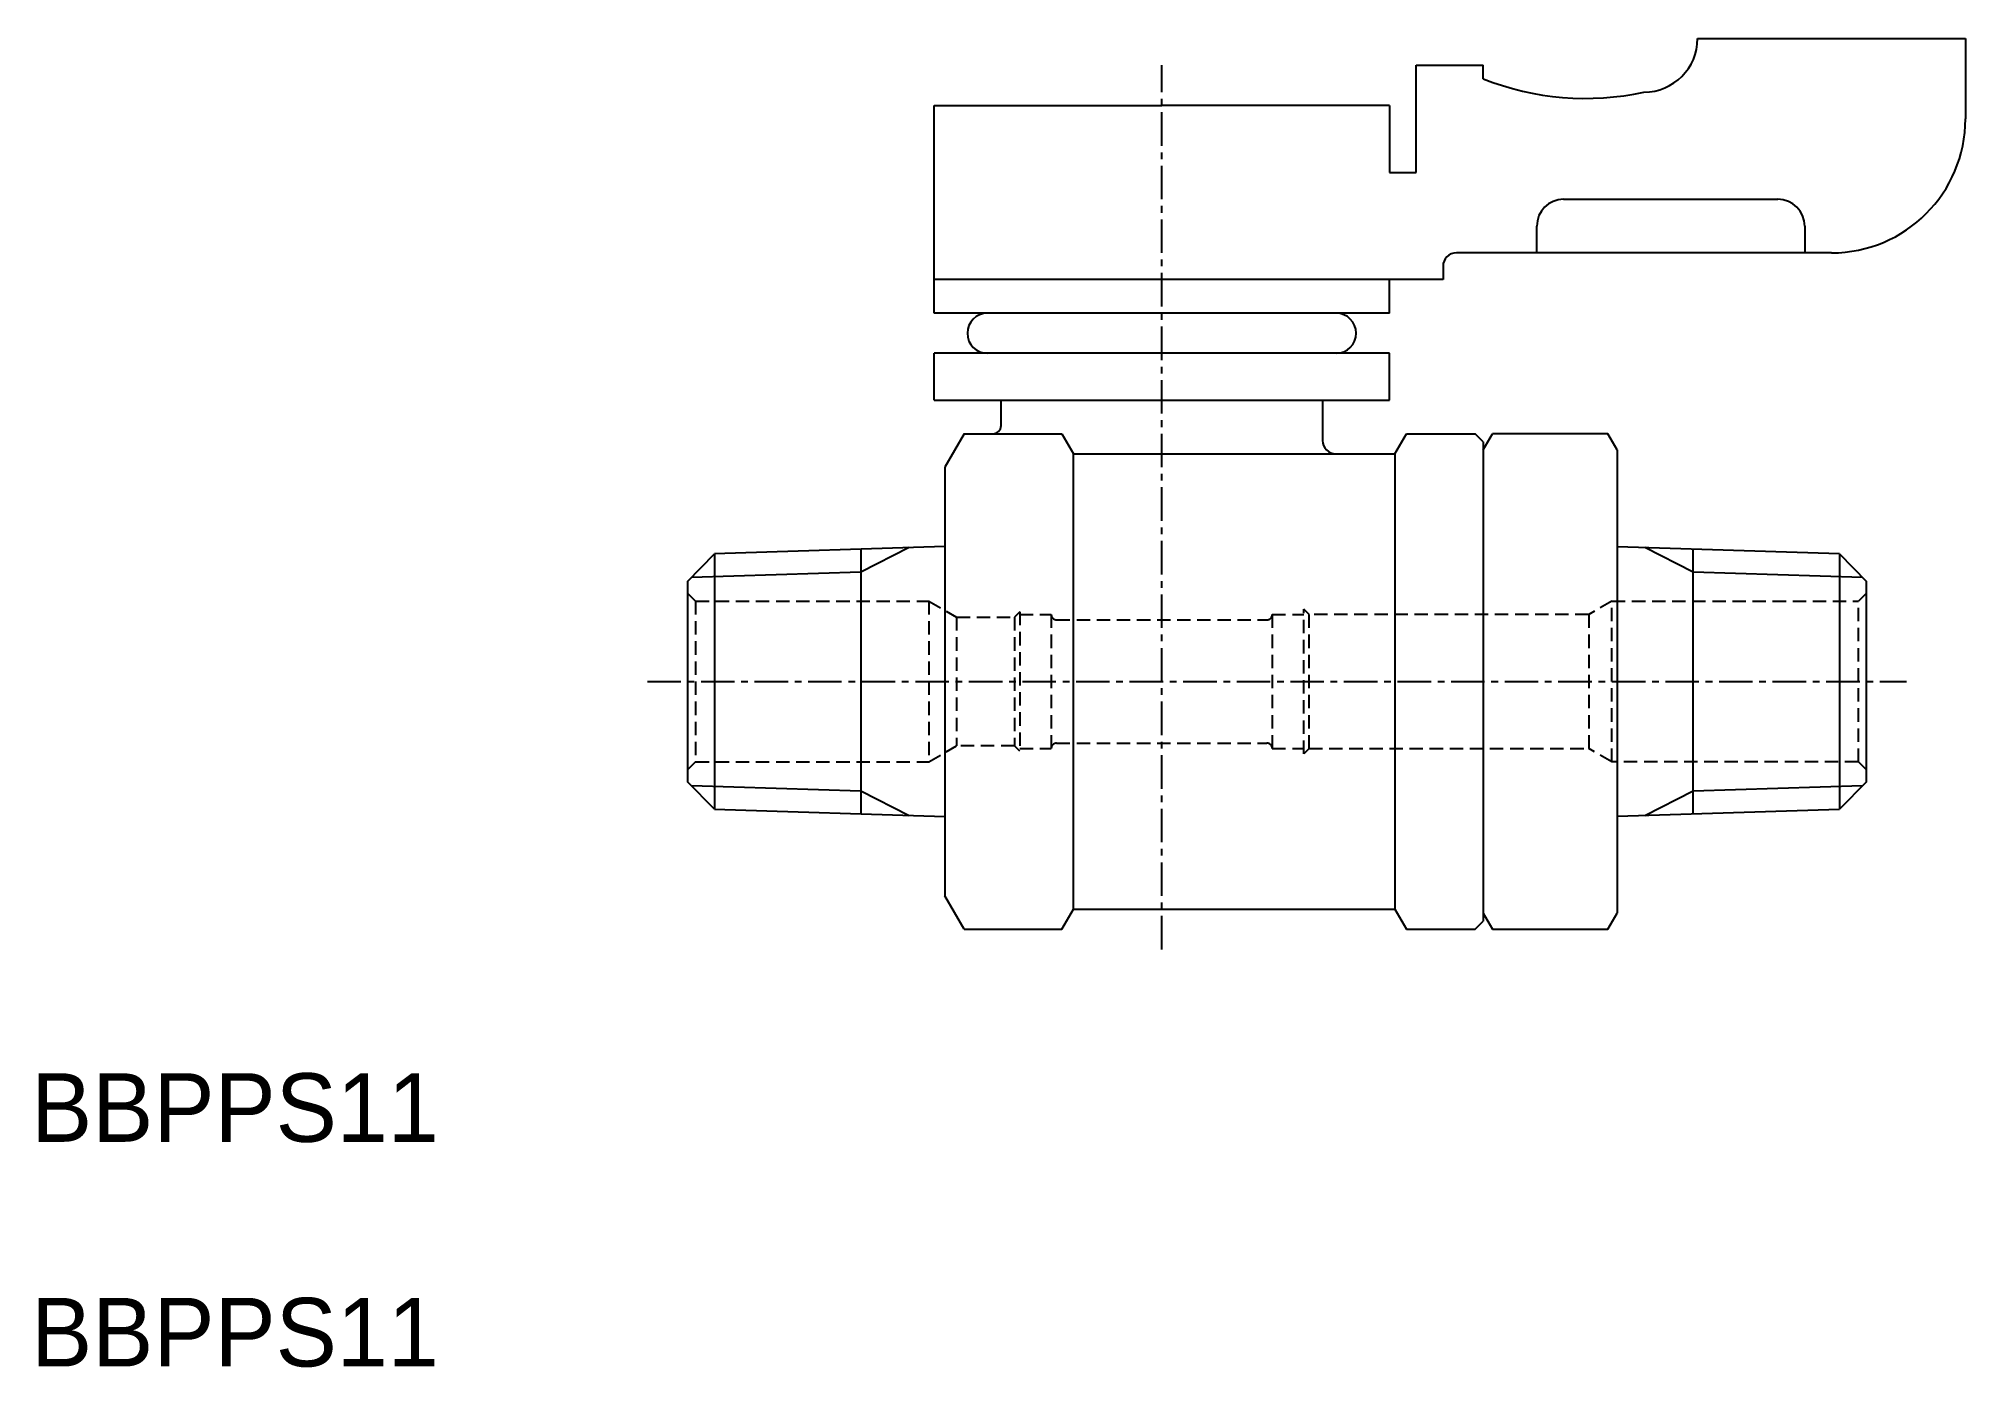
# Model space of a CAD drawing. Extents: x 107.2 to 179.2, y 89.3 to 138.9.
import ezdxf

# ---------------------------------------------------------------- set-up
doc = ezdxf.new("R2010")
doc.units = 0
doc.linetypes.add('CENTER', pattern=[2, 1.25, -0.25, 0.25, -0.25])
doc.linetypes.add('DASHED', pattern=[0.75, 0.5, -0.25])
doc.layers.get('0').update_dxf_attribs({"linetype": 'CONTINUOUS'})
doc.layers.add('CENTER', color=1, linetype='CENTER')

msp = doc.modelspace()

# ---------------------------------------------------------------- linework, layer by layer
at = {"color": 7, "linetype": 'CONTINUOUS'}
for p, q in [((169.167, 138.915), (179.167, 138.915)), ((179.167, 138.915), (179.167, 135.915)), ((158.667, 133.915), (158.667, 137.915)), ((158.667, 137.915), (161.167, 137.915)), ((161.167, 137.415), (161.167, 137.915)), ((140.667, 128.665), (140.667, 136.415)), ((140.667, 136.415), (149.167, 136.415)), ((157.667, 136.415), (149.167, 136.415)), ((157.667, 136.415), (157.667, 133.915)), ((157.667, 133.915), (158.667, 133.915)), ((164.167, 132.915), (172.167, 132.915)), ((163.167, 130.915), (163.167, 131.915)), ((173.167, 131.915), (173.167, 130.915)), ((174.167, 130.915), (160.167, 130.915)), ((159.667, 130.415), (159.667, 129.915)), ((159.667, 129.915), (140.667, 129.915)), ((157.667, 128.665), (157.667, 129.915)), ((157.667, 128.665), (140.667, 128.665)), ((157.667, 127.165), (140.667, 127.165)), ((140.667, 125.415), (140.667, 127.165)), ((157.667, 125.415), (157.667, 127.165)), ((140.667, 125.415), (157.667, 125.415)), ((143.167, 124.465), (143.167, 125.415)), ((155.167, 125.415), (155.167, 123.915)), ((141.789, 124.165), (141.067, 122.915)), ((141.789, 124.165), (145.434, 124.165)), ((145.434, 124.165), (145.867, 123.415)), ((157.869, 123.415), (158.302, 124.165)), ((158.302, 124.165), (160.869, 124.165)), ((161.169, 123.865), (160.869, 124.165)), ((161.169, 123.565), (161.515, 124.165)), ((161.169, 123.865), (161.169, 122.465)), ((165.823, 124.165), (161.515, 124.165)), ((166.169, 123.565), (165.823, 124.165)), ((145.867, 106.415), (145.867, 123.415)), ((145.867, 123.415), (157.869, 123.415)), ((157.869, 123.415), (157.87, 106.415)), ((161.169, 123.565), (161.169, 105.965)), ((166.169, 123.565), (166.169, 106.265)), ((141.067, 122.915), (141.067, 106.915)), ((131.469, 118.654), (132.468, 119.685)), ((141.067, 119.954), (132.468, 119.685)), ((132.468, 119.685), (132.468, 110.145)), ((137.939, 119.856), (137.939, 109.974)), ((174.469, 119.685), (166.169, 119.944)), ((168.999, 109.974), (168.999, 119.856)), ((174.469, 119.685), (174.469, 110.145)), ((174.469, 119.685), (175.469, 118.654)), ((131.469, 118.654), (131.469, 118.215)), ((131.469, 118.215), (131.469, 111.615)), ((175.469, 118.215), (175.469, 118.654)), ((175.469, 111.615), (175.469, 118.215)), ((131.469, 111.615), (131.469, 111.176)), ((175.469, 111.176), (175.469, 111.615)), ((132.468, 110.145), (131.469, 111.176)), ((175.469, 111.176), (174.469, 110.145)), ((132.468, 110.145), (141.067, 109.876)), ((166.169, 109.886), (174.469, 110.145)), ((141.789, 105.665), (141.067, 106.915)), ((145.434, 105.665), (145.867, 106.415)), ((145.867, 106.415), (157.87, 106.415)), ((157.87, 106.415), (158.303, 105.665)), ((160.869, 105.665), (161.169, 105.965)), ((161.169, 106.265), (161.515, 105.665)), ((165.823, 105.665), (166.169, 106.265)), ((141.789, 105.665), (145.434, 105.665)), ((158.303, 105.665), (160.869, 105.665)), ((161.515, 105.665), (165.823, 105.665))]:
    msp.add_line(p, q, dxfattribs=at)
at = {"color": 3, "linetype": 'CONTINUOUS'}
for p, q in [((139.739, 119.912), (137.939, 119)), ((168.999, 119), (167.199, 119.912)), ((137.939, 119), (131.613, 118.802)), ((175.325, 118.802), (168.999, 119)), ((131.613, 111.028), (137.939, 110.83)), ((137.939, 110.829), (139.739, 109.918)), ((167.199, 109.918), (168.999, 110.829)), ((168.999, 110.83), (175.325, 111.028))]:
    msp.add_line(p, q, dxfattribs=at)
at = {"color": 3, "linetype": 'DASHED'}
for p, q in [((131.769, 117.915), (131.469, 118.215)), ((175.469, 118.215), (175.169, 117.915)), ((131.769, 117.915), (140.472, 117.915)), ((131.769, 117.915), (131.769, 111.915)), ((140.472, 117.915), (140.472, 111.915)), ((140.472, 117.915), (141.511, 117.315)), ((141.511, 117.315), (141.511, 112.515)), ((141.511, 117.315), (143.667, 117.315)), ((143.867, 117.515), (143.667, 117.315)), ((143.667, 117.315), (143.667, 112.515)), ((143.867, 117.515), (143.867, 112.315)), ((143.867, 117.415), (145.042, 117.415)), ((145.042, 117.415), (145.042, 112.415)), ((153.292, 117.415), (154.467, 117.415)), ((153.292, 117.415), (153.292, 112.415)), ((154.467, 112.215), (154.467, 117.615)), ((154.667, 117.415), (154.467, 117.615)), ((165.103, 117.415), (154.667, 117.415)), ((154.667, 112.415), (154.667, 117.415)), ((165.969, 117.915), (165.103, 117.415)), ((165.103, 117.415), (165.103, 112.415)), ((165.969, 117.915), (175.169, 117.915)), ((165.969, 111.915), (165.969, 117.915)), ((175.169, 111.915), (175.169, 117.915)), ((145.242, 117.215), (153.092, 117.215)), ((140.472, 111.915), (141.511, 112.515)), ((143.667, 112.515), (141.511, 112.515)), ((143.867, 112.315), (143.667, 112.515)), ((143.867, 112.415), (145.042, 112.415)), ((145.242, 112.615), (153.092, 112.615)), ((153.292, 112.415), (154.467, 112.415)), ((154.667, 112.415), (154.467, 112.215)), ((154.667, 112.415), (165.103, 112.415)), ((165.969, 111.915), (165.103, 112.415)), ((131.769, 111.915), (131.469, 111.615)), ((131.769, 111.915), (140.472, 111.915)), ((175.169, 111.915), (165.969, 111.915)), ((175.469, 111.615), (175.169, 111.915))]:
    msp.add_line(p, q, dxfattribs=at)
at = {"color": 7, "linetype": 'CONTINUOUS'}
for centre, radius, start, end in [((167.167, 138.915), 2, 270, 0), ((164.98, 146.915), 10.236, 248.13363, 282.33909), ((174.167, 135.915), 5, 270, 0), ((164.167, 131.915), 1, 90, 180), ((172.167, 131.915), 1, 0, 90), ((160.167, 130.415), 0.5, 90, 180), ((142.66, 127.915), 0.75, 90, 270), ((155.675, 127.915), 0.75, 270, 90), ((142.867, 124.465), 0.3, 270, 0), ((155.667, 123.915), 0.5, 180, 270)]:
    msp.add_arc(centre, radius, start, end, dxfattribs=at)
at = {"color": 3, "linetype": 'DASHED'}
for centre, start, end in [((145.242, 117.415), 180, 270), ((153.092, 117.415), 270, 0), ((145.242, 112.415), 90, 180), ((153.092, 112.415), 0, 90)]:
    msp.add_arc(centre, 0.2, start, end, dxfattribs=at)
at = {"layer": 'CENTER', "color": 1, "linetype": 'CENTER'}
for p, q in [((149.167, 104.915), (149.167, 137.915)), ((129.969, 114.915), (176.969, 114.915))]:
    msp.add_line(p, q, dxfattribs=at)

# ---------------------------------------------------------------- texts
at = {"color": 7, "linetype": 'CONTINUOUS'}
for p in [(106.959, 97.733), (106.959, 89.348)]:
    msp.add_text('BBPPS11', height=2.5597, dxfattribs=at).set_placement(p)

doc.saveas('drawing.dxf')
